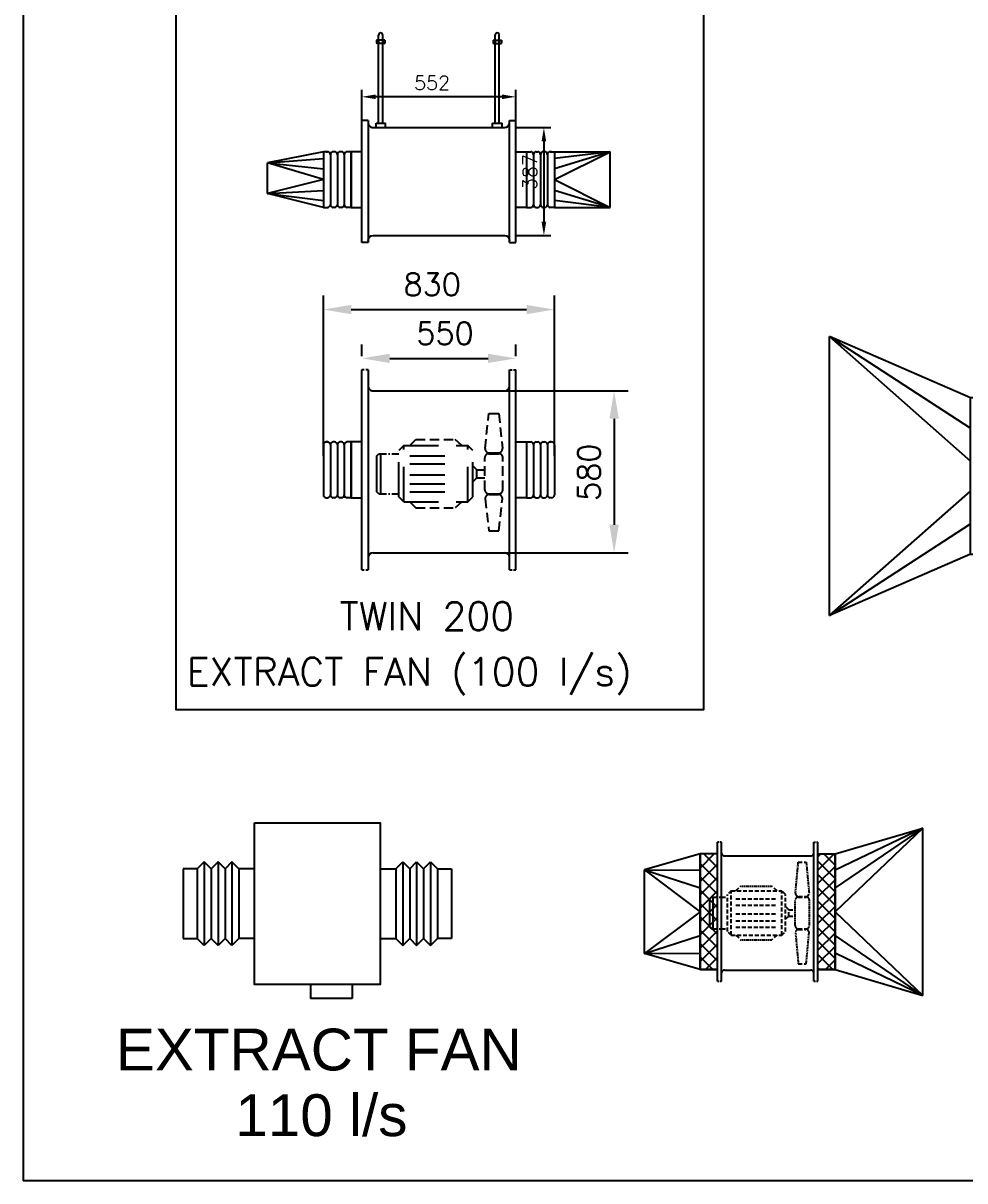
# Model space of a CAD drawing. Extents: x 462150 to 608263, y 35809 to 85242.
# Drawn here: x 516248 to 519624, y 35809 to 39959 of the extents above; entities that cross this region are included whole.
import ezdxf

# ---------------------------------------------------------------- set-up
doc = ezdxf.new("R2010")
doc.units = 0
doc.header["$LTSCALE"] = 500
doc.header["$MEASUREMENT"] = 0
for name, pattern in [('DASH3', [200, 100, -100]), ('DSH1', [0.101, 0.067, -0.034]), ('HIDDEN', [0.375, 0.25, -0.125])]:
    doc.linetypes.add(name, pattern=pattern)
for name, color, linetype in [('AC-DIM', 7, 'Continuous'), ('AC-EDUCT', 3, 'Continuous'), ('AC-EQUIPMENT', 230, 'Continuous'), ('AC-FAN', 7, 'Continuous'), ('AC-TEXT', 7, 'Continuous'), ('AC-VAV', 1, 'Continuous'), ('EDUCT', 3, 'Continuous'), ('FCU', 2, 'Continuous'), ('MEQUIP', 2, 'Continuous'), ('MEQUIP5', 1, 'DASH3'), ('MH-FLX', 2, 'Continuous'), ('MH-SUPORT', 1, 'Continuous'), ('MNUTS', 2, 'Continuous')]:
    doc.layers.add(name, color=color, linetype=linetype)
doc.styles.add('ROMAND', font='sanss___.ttf', dxfattribs={"height": 0.3})
doc.styles.add('ROMANS', font='romans.shx', dxfattribs={"width": 0.8, "height": 100})
doc.styles.add('SIMPLEX', font='SIMPLEX.SHX')
doc.dimstyles.new('SHERIF-K', dxfattribs={"dimtxt": 80, "dimasz": 100, "dimexe": 50, "dimexo": 50, "dimgap": 50, "dimtad": 1, "dimdec": 0, "dimrnd": 5, "dimdsep": 46, "dimtxsty": 'SIMPLEX', "dimcen": -1, "dimdle": 100, "dimclrd": 161, "dimclre": 161, "dimclrt": 7, "dimadec": 0, "dimazin": 0, "dimtfac": 1, "dimtdec": 0, "dimtix": 1, "dimtmove": 0, "dimatfit": 0, "dimfxl": 1, "dimtolj": 1, "dimtzin": 0, "dimlwd": -1, "dimarcsym": 0})
doc.dimstyles.new('SHERIF-K_SEC', dxfattribs={"dimtxt": 50, "dimasz": 50, "dimexe": 25, "dimexo": 25, "dimgap": 25, "dimtad": 1, "dimdec": 0, "dimdsep": 46, "dimtxsty": 'SIMPLEX', "dimcen": -0.5, "dimdle": 100, "dimclrd": 161, "dimclre": 161, "dimclrt": 7, "dimadec": 0, "dimazin": 0, "dimtfac": 1, "dimtdec": 0, "dimtix": 1, "dimtmove": 0, "dimatfit": 0, "dimfxl": 1, "dimtolj": 1, "dimtzin": 0, "dimlwd": -1, "dimarcsym": 0})

# ---------------------------------------------------------------- blocks, each defined once
blk = doc.blocks.new('EF-B-02')
at = {"layer": 'AC-FAN'}
for p, q in [((305, 0), (-305, 0)), ((280, 0), (280, -32)), ((-300.3, -52.2), (-280, -32)), ((-280, -31.9), (-280, 0)), ((280, -32), (-280, -32)), ((300.3, -52.2), (280, -32)), ((-280, -72.3), (-300.3, -52.2)), ((300.3, -52.2), (-300.3, -52.2)), ((-300.3, -92.5), (-280, -72.3)), ((280, -72.3), (-280, -72.3)), ((280, -72.3), (300.3, -52.2)), ((300.3, -92.5), (280, -72.3)), ((-280, -112.3), (-300.3, -92.5)), ((300.3, -92.5), (-300.3, -92.5)), ((280, -112.3), (-280, -112.3)), ((-280, -142), (-280, -112.3)), ((280, -112.3), (300.3, -92.5)), ((280, -112.3), (280, -142.1)), ((-327, -620), (-327, -167)), ((-327, -167), (327, -167)), ((327, -620), (327, -167)), ((-327, -620), (327, -620)), ((-280, -645), (-280, -674.7)), ((280, -674.7), (280, -644.9)), ((-280, -674.7), (-300.3, -694.5)), ((-300.3, -694.5), (-280, -714.7)), ((300.3, -694.5), (-300.3, -694.5)), ((280, -674.7), (-280, -674.7)), ((280, -674.7), (300.3, -694.5)), ((300.3, -694.5), (280, -714.7)), ((-280, -714.7), (-300.3, -734.8)), ((-300.3, -734.8), (-280, -755)), ((300.3, -734.8), (-300.3, -734.8)), ((280, -714.7), (-280, -714.7)), ((280, -714.7), (300.3, -734.8)), ((300.3, -734.8), (280, -755)), ((305, -787), (-305, -787)), ((280, -755), (-280, -755)), ((-280, -755.1), (-280, -1012)), ((280, -1012), (280, -755)), ((-234.5, -933.5), (-255.1, -833.5)), ((-189.7, -908.5), (-200, -858.5)), ((-134.5, -933.5), (-155.1, -833.5)), ((-89.7, -908.5), (-100, -858.5)), ((-34.5, -933.5), (-55.1, -833.5)), ((10.3, -908.5), (0, -858.5)), ((65.5, -933.5), (44.9, -833.5)), ((110.3, -908.5), (100, -858.5)), ((165.5, -933.5), (144.9, -833.5)), ((210.3, -908.5), (200, -858.5)), ((265.5, -933.5), (244.9, -833.5)), ((280, -883.5), (-280, -883.5)), ((280, -1012), (-280, -1012))]:
    blk.add_line(p, q, dxfattribs=at)
at = {"layer": 'AC-FAN', "color": 9, "linetype": 'HIDDEN'}
for p, q in [((-72.4, -179.9), (-80.4, -187.9)), ((-80.4, -187.9), (-80.4, -209.8)), ((80.4, -195.9), (-80.4, -195.9)), ((72.4, -179.9), (-72.4, -179.9)), ((0, -167), (0, -620)), ((80.4, -187.9), (72.4, -179.9)), ((80.4, -187.9), (80.4, -209.8)), ((-112.6, -229.1), (-93.3, -209.8)), ((-112.6, -229.1), (-112.6, -486.4)), ((112.6, -229.1), (-112.6, -229.1)), ((93.3, -209.8), (-93.3, -209.8)), ((112.6, -229.1), (93.3, -209.8)), ((112.6, -229.1), (112.6, -486.4)), ((-112.6, -253.2), (-136.7, -276.8)), ((-136.7, -276.8), (-136.7, -435.1)), ((-72.4, -253.2), (-72.4, -462.3)), ((-40.2, -253.2), (-40.2, -462.3)), ((4, -253.2), (4, -462.3)), ((40.2, -253.2), (40.2, -462.3)), ((72.4, -253.2), (72.4, -462.3)), ((112.6, -253.2), (136.7, -276.8)), ((136.7, -276.8), (136.7, -435.1)), ((-112.6, -462.3), (-136.7, -435.1)), ((112.6, -462.3), (136.7, -435.1)), ((112.6, -486.4), (-112.6, -486.4)), ((-93.3, -505.7), (-112.6, -486.4)), ((112.6, -486.4), (93.3, -505.7)), ((93.3, -505.7), (-93.3, -505.7)), ((-16.1, -521.8), (-32.2, -505.7)), ((16.1, -521.8), (-16.1, -521.8)), ((-16.1, -521.8), (-16.1, -554)), ((32.2, -505.7), (16.1, -521.8)), ((16.1, -521.8), (16.1, -554)), ((-72.3, -555.1), (-229.5, -565.5)), ((-229.5, -565.5), (-229.5, -594.2)), ((-59.8, -566.6), (-59.8, -593.1)), ((-57.5, -565.5), (-57.5, -594.2)), ((46, -554), (-46, -554)), ((57.5, -565.5), (57.5, -594.2)), ((59.8, -566.6), (59.8, -593.1)), ((72.3, -555.1), (202.5, -565.5)), ((202.5, -565.5), (202.5, -594.2)), ((-229.5, -594.2), (-72.3, -604.5)), ((46, -605.7), (-46, -605.7)), ((202.5, -594.2), (72.3, -604.5))]:
    blk.add_line(p, q, dxfattribs=at)
at = {"layer": 'AC-FAN'}
for points in [[(-352, -167), (352, -167), (352, -142), (-352, -142)], [(-352, -620), (352, -620), (352, -645), (-352, -645)]]:
    blk.add_lwpolyline(points, close=True, dxfattribs=at)
at = {"layer": 'AC-FAN', "color": 9, "linetype": 'HIDDEN'}
for centre, start, end in [((-71.3, -566.6), 0, 95.2901), ((-46, -565.5), 90, 180), ((46, -565.5), 0, 90), ((71.3, -566.6), 84.7099, 180), ((-71.3, -593.1), 264.7099, 0), ((-46, -594.2), 180, 270), ((46, -594.2), 270, 0), ((71.3, -593.1), 180, 275.2901)]:
    blk.add_arc(centre, 11.5, start, end, dxfattribs=at)
blk = doc.blocks.new('EXH-FAN-01')
at = {"layer": 'AC-EDUCT'}
for p, q in [((173, 898.9), (-827, 898.9)), ((-607, 393.5), (-827, 898.9)), ((-607, -618.5), (-827, -1123.9)), ((173, -1123.9), (-827, -1123.9))]:
    blk.add_line(p, q, dxfattribs=at)
at = {"layer": 'AC-EDUCT', "color": 2}
for p, q in [((-827, 898.9), (-498.7, 393.5)), ((-827, 898.9), (-380.9, 393.5)), ((173, 898.9), (-273.1, 393.5)), ((173, 898.9), (-155.3, 393.5)), ((-47, 393.5), (173, 898.9)), ((-827, -1123.9), (-498.7, -618.5)), ((-827, -1123.9), (-380.9, -618.5)), ((173, -1123.9), (-273.1, -618.5)), ((173, -1123.9), (-155.3, -618.5)), ((-47, -618.5), (173, -1123.9))]:
    blk.add_line(p, q, dxfattribs=at)
at = {"layer": 'AC-FAN'}
blk.add_blockref('EF-B-02', (-327, 393.5), dxfattribs=at)
at = {"layer": 'AC-TEXT', "insert": (39.2, -481.9), "char_height": 100, "width": 2863.634, "attachment_point": 1, "style": 'ROMANS'}
blk.add_mtext('NRD', dxfattribs=at)
blk = doc.blocks.new('TEF-G-01')
at = {"color": 7}
for p, q in [((-506, 125), (-506, -125)), ((-450, 125), (-506, 125)), ((0, 125), (56, 125)), ((56, 125), (56, -125)), ((-450, -125), (-506, -125)), ((0, -125), (56, -125)), ((-250, -290), (-250, -340)), ((-100, -290), (-100, -340)), ((-100, -340), (-250, -340))]:
    blk.add_line(p, q, dxfattribs=at)
blk.add_lwpolyline([(-450, 290), (0, 290), (0, -290), (-450, -290)], close=True)
blk = doc.blocks.new('*D593')
at = {"layer": 'Defpoints', "color": 0}
for p in [(518014.7, 38757.3), (517462.5, 38715.7), (518014.7, 38715.7)]:
    blk.add_point(p, dxfattribs=at)
at = {"layer": 'FCU', "color": 161, "lineweight": -2}
for p, q in [((517462.5, 38765.7), (517462.5, 38807.3)), ((518014.7, 38765.7), (518014.7, 38807.3))]:
    blk.add_line(p, q, dxfattribs=at)
at = {"layer": 'FCU', "color": 161}
blk.add_line((517562.5, 38757.3), (517914.7, 38757.3), dxfattribs=at)
for points in [[(517562.5, 38774), (517562.5, 38740.7), (517462.5, 38757.3)], [(517914.7, 38774), (517914.7, 38740.7), (518014.7, 38757.3)]]:
    blk.add_solid(points, dxfattribs=at)
at = {"layer": 'FCU', "color": 7, "insert": (517760.4, 38847.3), "char_height": 80, "attachment_point": 5, "style": 'SIMPLEX'}
blk.add_mtext('\\A1;550', dxfattribs=at)
blk = doc.blocks.new('*D594')
at = {"layer": 'Defpoints', "color": 0}
for p in [(517738.6, 38640.8), (517738.6, 38060.8), (518366.8, 38060.8)]:
    blk.add_point(p, dxfattribs=at)
at = {"layer": 'FCU', "color": 161, "lineweight": -2}
for p, q in [((517788.6, 38640.8), (518416.8, 38640.8)), ((517788.6, 38060.8), (518416.8, 38060.8))]:
    blk.add_line(p, q, dxfattribs=at)
at = {"layer": 'FCU', "color": 161}
blk.add_line((518366.8, 38540.8), (518366.8, 38160.8), dxfattribs=at)
for points in [[(518350.1, 38540.8), (518383.5, 38540.8), (518366.8, 38640.8)], [(518350.1, 38160.8), (518383.5, 38160.8), (518366.8, 38060.8)]]:
    blk.add_solid(points, dxfattribs=at)
at = {"layer": 'FCU', "color": 7, "insert": (518276.8, 38349.3), "char_height": 80, "attachment_point": 5, "rotation": 90, "style": 'SIMPLEX'}
blk.add_mtext('\\A1;580', dxfattribs=at)
blk = doc.blocks.new('*D595')
at = {"layer": 'Defpoints', "color": 0}
for p in [(518152.7, 38932.3), (517324.5, 38357.8), (518152.7, 38357.8)]:
    blk.add_point(p, dxfattribs=at)
at = {"layer": 'FCU', "color": 161, "lineweight": -2}
for p, q in [((517324.5, 38407.8), (517324.5, 38982.3)), ((518152.7, 38407.8), (518152.7, 38982.3))]:
    blk.add_line(p, q, dxfattribs=at)
at = {"layer": 'FCU', "color": 161}
blk.add_line((517424.5, 38932.3), (518052.7, 38932.3), dxfattribs=at)
for points in [[(517424.5, 38949), (517424.5, 38915.6), (517324.5, 38932.3)], [(518052.7, 38949), (518052.7, 38915.6), (518152.7, 38932.3)]]:
    blk.add_solid(points, dxfattribs=at)
at = {"layer": 'FCU', "color": 7, "insert": (517714.5, 39022.3), "char_height": 80, "attachment_point": 5, "style": 'SIMPLEX'}
blk.add_mtext('\\A1;830', dxfattribs=at)
blk = doc.blocks.new('NUT')
at = {"layer": 'MNUTS'}
for p, q in [((-270, 0), (270, 0)), ((270, 0), (270, -194)), ((-270, 0), (-270, -194)), ((-225, -220), (-270, -194)), ((-225, -220), (225, -220)), ((-135, 0), (-135, -194)), ((135, 0), (135, -194)), ((225, -220), (270, -194))]:
    blk.add_line(p, q, dxfattribs=at)
for centre, radius, start, end in [((-202, -107), 110, 236.18895, 307.43304), ((0, 209), 425, 251.46077, 288.51142), ((202, -107), 110, 232.56696, 303.81105)]:
    blk.add_arc(centre, radius, start, end, dxfattribs=at)
blk = doc.blocks.new('*D596')
at = {"layer": 'AC-DIM', "color": 161, "lineweight": -2, "ltscale": 0.02}
for p, q in [((517462.5, 39595), (517462.5, 39719.9)), ((518014.7, 39595), (518014.7, 39719.9))]:
    blk.add_line(p, q, dxfattribs=at)
at = {"layer": 'AC-DIM', "color": 161, "ltscale": 0.02}
blk.add_line((517964.7, 39694.9), (517512.5, 39694.9), dxfattribs=at)
for points in [[(517512.5, 39703.3), (517512.5, 39686.6), (517462.5, 39694.9)], [(517964.7, 39703.3), (517964.7, 39686.6), (518014.7, 39694.9)]]:
    blk.add_solid(points, dxfattribs=at)
at = {"layer": 'Defpoints', "color": 0, "ltscale": 0.02}
for p in [(517462.5, 39694.9), (517462.5, 39570), (518014.7, 39570)]:
    blk.add_point(p, dxfattribs=at)
at = {"layer": 'AC-DIM', "color": 7, "ltscale": 0.02, "insert": (517714.3, 39744.9), "char_height": 50, "attachment_point": 5, "style": 'SIMPLEX'}
blk.add_mtext('\\A1;552', dxfattribs=at)
blk = doc.blocks.new('*D597')
at = {"layer": 'AC-DIM', "color": 161, "lineweight": -2, "ltscale": 0.02}
for p, q in [((518016.3, 39584.7), (518140, 39584.7)), ((518016.3, 39197.7), (518140, 39197.7))]:
    blk.add_line(p, q, dxfattribs=at)
at = {"layer": 'AC-DIM', "color": 161, "ltscale": 0.02}
blk.add_line((518115, 39534.7), (518115, 39247.7), dxfattribs=at)
for points in [[(518106.6, 39534.7), (518123.3, 39534.7), (518115, 39584.7)], [(518106.6, 39247.7), (518123.3, 39247.7), (518115, 39197.7)]]:
    blk.add_solid(points, dxfattribs=at)
at = {"layer": 'Defpoints', "color": 0, "ltscale": 0.02}
for p in [(517991.3, 39584.7), (517991.3, 39197.7), (518115, 39197.7)]:
    blk.add_point(p, dxfattribs=at)
at = {"layer": 'AC-DIM', "color": 7, "ltscale": 0.02, "insert": (518065, 39425.3), "char_height": 50, "attachment_point": 5, "rotation": 90, "style": 'SIMPLEX'}
blk.add_mtext('\\A1;387', dxfattribs=at)
blk = doc.blocks.new('A$C4105')
at = {"layer": 'MEQUIP', "color": 2}
for p, q in [((3, 4390), (3, 10)), ((53, 4390), (3, 4390)), ((133, 4390), (83, 4390)), ((133, 4390), (133, 790)), ((3043, 4390), (3043, 790)), ((3093, 4390), (3043, 4390)), ((3173, 4390), (3123, 4390)), ((3173, 4390), (3173, 10)), ((2943, 4040), (233, 4040)), ((133, 790), (133, 340)), ((3043, 790), (3043, 340)), ((2943, 440), (233, 440)), ((53, 10), (3, 10)), ((133, 10), (83, 10)), ((133, 340), (133, 10)), ((3043, 340), (3043, 10)), ((3043, 10), (3093, 10)), ((3123, 10), (3173, 10))]:
    blk.add_line(p, q, dxfattribs=at)
for centre, start, end in [((233, 4140), 180, 270), ((2943, 4140), 270, 360), ((233, 340), 90, 180), ((2943, 340), 0, 90)]:
    blk.add_arc(centre, 100, start, end, dxfattribs=at)
at = {"layer": 'MEQUIP5', "color": 2, "linetype": 'DSH1'}
for p, q in [((373, 3840), (283, 2869)), ((713, 2869), (623, 3840)), ((2446, 3090), (1462, 3090)), ((273, 2640), (273, 1840)), ((723, 2640), (723, 1840)), ((373, 640), (283, 1610)), ((713, 1610), (623, 640)), ((2446, 1390), (1462, 1390))]:
    blk.add_line(p, q, dxfattribs=at)
at = {"layer": 'MEQUIP5', "color": 2, "linetype": 'HIDDEN'}
for p, q in [((623, 3840), (373, 3840)), ((1143, 2940), (1023, 2820)), ((2743, 2940), (1143, 2940)), ((1143, 2940), (1143, 1540)), ((1293, 2940), (1462, 3090)), ((2593, 2940), (2446, 3090)), ((2743, 2940), (2743, 1540)), ((2743, 2940), (2863, 2820)), ((623, 2740), (373, 2740)), ((613, 2760), (383, 2760)), ((1023, 2820), (1023, 1660)), ((2593, 2690), (1293, 2690)), ((2863, 2820), (2863, 1660)), ((3043, 2740), (2863, 2740)), ((923, 2340), (723, 2340)), ((1023, 2440), (923, 2340)), ((923, 2340), (923, 2140)), ((2593, 2490), (1293, 2490)), ((2593, 2265), (1293, 2265)), ((923, 2140), (723, 2140)), ((923, 2140), (1023, 2040)), ((2593, 1990), (1293, 1990)), ((623, 1740), (373, 1740)), ((613, 1720), (383, 1720)), ((1023, 1660), (1143, 1540)), ((2743, 1540), (1143, 1540)), ((2593, 1790), (1293, 1790)), ((1293, 1540), (1462, 1390)), ((2593, 1540), (2446, 1390)), ((2743, 1540), (2863, 1660)), ((3043, 1740), (2863, 1740)), ((623, 640), (373, 640))]:
    blk.add_line(p, q, dxfattribs=at)
at = {"layer": 'MEQUIP5', "color": 2}
for p, q in [((3123, 2740), (3093, 2740)), ((3363, 2740), (3173, 2740)), ((3313, 2740), (3313, 1740)), ((3363, 2740), (3413, 2690)), ((3413, 2690), (3413, 1790)), ((3123, 1740), (3093, 1740)), ((3363, 1740), (3173, 1740)), ((3413, 1790), (3363, 1740))]:
    blk.add_line(p, q, dxfattribs=at)
at = {"layer": 'MEQUIP5', "color": 2, "linetype": 'HIDDEN'}
for centre, start, end in [((373, 2640), 90, 180), ((383, 2860), 174.7099, 270), ((613, 2860), 270, 5.2901), ((623, 2640), 0, 90), ((373, 1840), 180, 270), ((623, 1840), 270, 0), ((383, 1620), 90, 185.2901), ((613, 1620), 354.7099, 90)]:
    blk.add_arc(centre, 100, start, end, dxfattribs=at)
blk = doc.blocks.new('A$C12462221')
at = {"layer": 'EDUCT', "linetype": 'Continuous'}
h = blk.add_hatch(dxfattribs=at)
h.set_pattern_fill('ANSI37', color=2, scale=270.392068, angle=90, style=0)
h.set_pattern_definition([(315, (-5248291.986, 819910.33), (-23.89950812, -23.89950812), []), (225, (-5248291.986, 819910.33), (-23.89950812, 23.89950812), [])])
h.paths.add_polyline_path([(199.6, 507.3), (199.6, 92.7), (262, 92.7), (262, 507.3)])
h.paths.add_polyline_path([(683.5, 507.3), (683.5, 92.7), (622, 92.7), (622, 507.3)])
at = {"layer": 'AC-EDUCT'}
for p, q in [((683.5, 507.3), (998.3, 600)), ((998.3, 0), (998.3, 600)), ((199.6, 507.3), (0, 450)), ((0, 150), (0, 450)), ((199.6, 92.7), (0, 150)), ((683.5, 92.7), (998.3, 0))]:
    blk.add_line(p, q, dxfattribs=at)
at = {"layer": 'AC-EDUCT', "color": 2}
for p, q in [((998.3, 600), (683.5, 448.7)), ((998.3, 600), (683.5, 385)), ((998.3, 600), (683.5, 300)), ((0, 450), (199.6, 448.7)), ((0, 450), (199.6, 385)), ((0, 450), (199.6, 300)), ((199.6, 300), (0, 150)), ((683.5, 300), (998.3, 0)), ((0, 150), (199.6, 215)), ((998.3, 0), (683.5, 215)), ((0, 150), (199.6, 151.3)), ((998.3, 0), (683.5, 151.3))]:
    blk.add_line(p, q, dxfattribs=at)
at = {"layer": 'EDUCT', "color": 2}
for p, q in [((262, 507.3), (199.6, 507.3)), ((622, 507.3), (683.5, 507.3))]:
    blk.add_line(p, q, dxfattribs=at)
at = {"layer": 'EDUCT'}
for p, q in [((199.6, 92.7), (199.6, 507.3)), ((683.5, 92.7), (683.5, 507.3)), ((262, 92.7), (199.6, 92.7)), ((622, 92.7), (683.5, 92.7))]:
    blk.add_line(p, q, dxfattribs=at)
at = {"layer": 'EDUCT', "color": 2, "flags": 128}
for points in [[(199.6, 507.3), (199.6, 92.7), (262, 92.7), (262, 507.3)], [(683.5, 507.3), (683.5, 92.7), (622, 92.7), (622, 507.3)]]:
    blk.add_lwpolyline(points, close=True, dxfattribs=at)
at = {"layer": 'FCU', "xscale": 0.1135646686889231, "yscale": 0.1135646691545844, "zscale": 0.1135646686640565, "rotation": 180}
blk.add_blockref('A$C4105', (622.4, 549.8), dxfattribs=at)

msp = doc.modelspace()

# ---------------------------------------------------------------- linework, layer by layer
for p in [(516248.2, 59612.2), (524828.9, 35809.3)]:
    msp.add_line(p, (516248.2, 35809.3))
at = {"layer": 'AC-EDUCT'}
for p, q in [((517324.5, 39498.2), (517124.5, 39458.2)), ((518152.7, 39498.2), (518352.7, 39498.2)), ((518352.7, 39298.2), (518352.7, 39498.2)), ((518352.7, 39298.2), (518352.7, 39498.2)), ((517124.5, 39348.2), (517124.5, 39458.2)), ((517324.5, 39298.2), (517124.5, 39348.2)), ((518152.7, 39298.2), (518352.7, 39298.2)), ((516871.8, 36927.9), (516821.8, 36927.9)), ((516821.8, 36927.9), (516821.8, 36677.9)), ((517733.8, 36927.9), (517783.8, 36927.9)), ((517783.8, 36927.9), (517783.8, 36677.9)), ((516821.8, 36677.9), (516871.8, 36677.9)), ((517783.8, 36677.9), (517733.8, 36677.9))]:
    msp.add_line(p, q, dxfattribs=at)
at = {"layer": 'AC-EDUCT', "color": 2}
for p, q in [((517124.5, 39458.2), (517324.5, 39473.5)), ((518352.7, 39498.2), (518152.7, 39436.9)), ((518352.7, 39498.2), (518152.7, 39473.5)), ((518152.7, 39398.2), (518352.7, 39498.2)), ((517124.5, 39458.2), (517324.5, 39436.9)), ((517324.5, 39398.2), (517124.5, 39458.2)), ((517324.5, 39398.2), (517124.5, 39348.2)), ((518152.7, 39398.2), (518352.7, 39298.2)), ((517124.5, 39348.2), (517324.5, 39359.5)), ((517124.5, 39348.2), (517324.5, 39322.9)), ((518352.7, 39298.2), (518152.7, 39359.5)), ((518352.7, 39298.2), (518152.7, 39322.9))]:
    msp.add_line(p, q, dxfattribs=at)
at = {"layer": 'AC-EDUCT'}
msp.add_lwpolyline([(518688.7, 40001.2), (516795.5, 40001.2), (516795.5, 37498.2), (518688.7, 37498.2)], close=True, dxfattribs=at)
at = {"layer": 'FCU'}
for p, q in [((517485.2, 39609.7), (517485.2, 39172.8)), ((517324.5, 39498.2), (517324.5, 39298.2)), ((517339.5, 39498.2), (517324.5, 39498.2)), ((517334.5, 39498.2), (517339.5, 39498.2)), ((517364.5, 39498.2), (517359.5, 39498.2)), ((517364.5, 39498.2), (517359.5, 39498.2)), ((517389.5, 39498.2), (517384.5, 39498.2)), ((517389.5, 39498.2), (517384.5, 39498.2)), ((517424.5, 39498.2), (517409.5, 39498.2)), ((518052.7, 39498.2), (518067.7, 39498.2)), ((518087.7, 39498.2), (518092.7, 39498.2)), ((518087.7, 39498.2), (518092.7, 39498.2)), ((518112.7, 39498.2), (518117.7, 39498.2)), ((518112.7, 39498.2), (518117.7, 39498.2)), ((518142.7, 39498.2), (518137.7, 39498.2)), ((518137.7, 39498.2), (518152.7, 39498.2)), ((518152.7, 39498.2), (518152.7, 39298.2)), ((517324.5, 39298.2), (517339.5, 39298.2)), ((517364.5, 39298.2), (517359.5, 39298.2)), ((517389.5, 39298.2), (517384.5, 39298.2)), ((517424.5, 39298.2), (517409.5, 39298.2)), ((518052.7, 39298.2), (518067.7, 39298.2)), ((518087.7, 39298.2), (518092.7, 39298.2)), ((518112.7, 39298.2), (518117.7, 39298.2)), ((518152.7, 39298.2), (518137.7, 39298.2)), ((517485.2, 38715.7), (517485.2, 37999.9)), ((517324.5, 38447.8), (517324.5, 38267.8)), ((517334.5, 38457.8), (517339.5, 38457.8)), ((517339.5, 38457.8), (517334.5, 38457.8)), ((517364.5, 38457.8), (517359.5, 38457.8)), ((517364.5, 38457.8), (517359.5, 38457.8)), ((517389.5, 38457.8), (517384.5, 38457.8)), ((517389.5, 38457.8), (517384.5, 38457.8)), ((517424.5, 38457.8), (517409.5, 38457.8)), ((518052.7, 38457.8), (518067.7, 38457.8)), ((518087.7, 38457.8), (518092.7, 38457.8)), ((518087.7, 38457.8), (518092.7, 38457.8)), ((518112.7, 38457.8), (518117.7, 38457.8)), ((518112.7, 38457.8), (518117.7, 38457.8)), ((518142.7, 38457.8), (518137.7, 38457.8)), ((518137.7, 38457.8), (518142.7, 38457.8)), ((518152.7, 38447.8), (518152.7, 38267.8)), ((517334.5, 38257.8), (517339.5, 38257.8)), ((517364.5, 38257.8), (517359.5, 38257.8)), ((517389.5, 38257.8), (517384.5, 38257.8)), ((517424.5, 38257.8), (517409.5, 38257.8)), ((518052.7, 38257.8), (518067.7, 38257.8)), ((518087.7, 38257.8), (518092.7, 38257.8)), ((518112.7, 38257.8), (518117.7, 38257.8)), ((518142.7, 38257.8), (518137.7, 38257.8))]:
    msp.add_line(p, q, dxfattribs=at)
at = {"layer": 'FCU', "color": 1}
for p, q in [((517349.5, 39488.2), (517349.5, 39308.2)), ((517374.5, 39488.2), (517374.5, 39308.2)), ((517399.5, 39488.2), (517399.5, 39298.2)), ((517424.5, 39298.2), (517424.5, 39498.2)), ((518077.7, 39488.2), (518077.7, 39298.2)), ((518102.7, 39488.2), (518102.7, 39308.2)), ((518127.7, 39488.2), (518127.7, 39308.2)), ((517349.5, 38447.8), (517349.5, 38267.8)), ((517374.5, 38447.8), (517374.5, 38267.8)), ((517399.5, 38447.8), (517399.5, 38257.8)), ((517424.5, 38257.8), (517424.5, 38457.8)), ((518077.7, 38447.8), (518077.7, 38257.8)), ((518102.7, 38447.8), (518102.7, 38267.8)), ((518127.7, 38447.8), (518127.7, 38267.8))]:
    msp.add_line(p, q, dxfattribs=at)
at = {"layer": 'FCU'}
for points in [[(517424.5, 39298.2), (517462.5, 39298.2), (517462.5, 39498.2), (517424.5, 39498.2)], [(518052.7, 39298.2), (518014.7, 39298.2), (518014.7, 39498.2), (518052.7, 39498.2)], [(517424.5, 38257.8), (517462.5, 38257.8), (517462.5, 38457.8), (517424.5, 38457.8)], [(518052.7, 38257.8), (518014.7, 38257.8), (518014.7, 38457.8), (518052.7, 38457.8)]]:
    msp.add_lwpolyline(points, close=True, dxfattribs=at)
for centre, start, end in [((517339.5, 39488.2), 0, 90), ((517359.5, 39488.2), 90, 180), ((517364.5, 39488.2), 0, 90), ((517384.5, 39488.2), 90, 180), ((517389.5, 39488.2), 0, 90), ((517409.5, 39488.2), 90, 180), ((518067.7, 39488.2), 0, 90), ((518087.7, 39488.2), 90, 180), ((518092.7, 39488.2), 0, 90), ((518112.7, 39488.2), 90, 180), ((518117.7, 39488.2), 0, 90), ((518137.7, 39488.2), 90, 180), ((517339.5, 39308.2), 270, 0), ((517359.5, 39308.2), 180, 270), ((517364.5, 39308.2), 270, 0), ((517384.5, 39308.2), 180, 270), ((517389.5, 39308.2), 270, 0), ((517409.5, 39308.2), 180, 270), ((518067.7, 39308.2), 270, 0), ((518087.7, 39308.2), 180, 270), ((518092.7, 39308.2), 270, 0), ((518112.7, 39308.2), 180, 270), ((518117.7, 39308.2), 270, 0), ((518137.7, 39308.2), 180, 270), ((517334.5, 38447.8), 90, 180), ((517339.5, 38447.8), 0, 90), ((517359.5, 38447.8), 90, 180), ((517364.5, 38447.8), 0, 90), ((517384.5, 38447.8), 90, 180), ((517389.5, 38447.8), 0, 90), ((517409.5, 38447.8), 90, 180), ((518067.7, 38447.8), 0, 90), ((518087.7, 38447.8), 90, 180), ((518092.7, 38447.8), 0, 90), ((518112.7, 38447.8), 90, 180), ((518117.7, 38447.8), 0, 90), ((518137.7, 38447.8), 90, 180), ((518142.7, 38447.8), 0, 90), ((517334.5, 38267.8), 180, 270), ((517339.5, 38267.8), 270, 0), ((517359.5, 38267.8), 180, 270), ((517364.5, 38267.8), 270, 0), ((517384.5, 38267.8), 180, 270), ((517389.5, 38267.8), 270, 0), ((517409.5, 38267.8), 180, 270), ((518067.7, 38267.8), 270, 0), ((518087.7, 38267.8), 180, 270), ((518092.7, 38267.8), 270, 0), ((518112.7, 38267.8), 180, 270), ((518117.7, 38267.8), 270, 0), ((518137.7, 38267.8), 180, 270), ((518142.7, 38267.8), 270, 0)]:
    msp.add_arc(centre, 10, start, end, dxfattribs=at)
at = {"layer": 'MEQUIP', "color": 2}
for p, q in [((517462.5, 39172.8), (517462.5, 39609.7)), ((517485.2, 39609.7), (517462.5, 39609.7)), ((517992.1, 39609.7), (518014.7, 39609.7)), ((517992.1, 39172.8), (517992.1, 39609.7)), ((518014.7, 39172.8), (518014.7, 39609.7)), ((517502.6, 39584.7), (517974.7, 39584.7)), ((517485.2, 39172.8), (517462.5, 39172.8)), ((517502.6, 39197.7), (517974.7, 39197.7)), ((517992.1, 39172.8), (518014.7, 39172.8)), ((517462.5, 37999.9), (517462.5, 38715.7)), ((517471.2, 38715.7), (517462.5, 38715.7)), ((517485.2, 38715.7), (517476.4, 38715.7)), ((517992.1, 38715.7), (518000.8, 38715.7)), ((517992.1, 38658.3), (517992.1, 38715.7)), ((518006, 38715.7), (518014.7, 38715.7)), ((518014.7, 37999.9), (518014.7, 38715.7)), ((517502.6, 38640.8), (517974.7, 38640.8)), ((517992.1, 38596.5), (517992.1, 38658.3)), ((517992.1, 37999.9), (517992.1, 38596.5)), ((517502.6, 38060.8), (517974.7, 38060.8)), ((517462.5, 37999.9), (517471.2, 37999.9)), ((517476.4, 37999.9), (517485.2, 37999.9)), ((517992.1, 37999.9), (518000.8, 37999.9)), ((518006, 37999.9), (518014.7, 37999.9))]:
    msp.add_line(p, q, dxfattribs=at)
for centre, major_axis, start_param, end_param in [((517502.6, 39602.2), (-0.1, 17.4), 1.565636, 3.136433), ((517974.7, 39602.2), (0.2, 17.4), 3.151822, 4.722618), ((517502.6, 38658.3), (-0.1, 17.4), 1.566288, 3.137085), ((517974.7, 38658.3), (0.1, 17.4), 3.149851, 4.720647), ((517502.6, 38043.4), (-0.2, 17.4), -0.009483, 1.561313), ((517974.7, 38043.4), (-0.1, 17.4), 4.707881, 6.278677)]:
    msp.add_ellipse(centre, major_axis=major_axis, ratio=1, start_param=start_param, end_param=end_param, dxfattribs=at)
at = {"layer": 'MEQUIP', "color": 2, "extrusion": (0, 0, -1)}
for centre, major_axis, start_param, end_param in [((517502.6, 39180.3), (0.1, 17.4), 4.707229, 6.278025), ((517974.7, 39180.3), (-0.2, 17.4), 0.010229, 1.581025)]:
    msp.add_ellipse(centre, major_axis=major_axis, ratio=1, start_param=start_param, end_param=end_param, dxfattribs=at)
at = {"layer": 'MEQUIP5', "color": 1, "linetype": 'DSH1'}
for p, q in [((517904.5, 38434.3), (517917.4, 38560.1)), ((517953.3, 38560.1), (517966.3, 38434.3)), ((517655.4, 38466), (517796.8, 38466)), ((517903, 38286.4), (517903, 38401.4)), ((517967.7, 38286.4), (517967.7, 38401.4)), ((517655.4, 38221.7), (517796.8, 38221.7)), ((517904.5, 38253.4), (517917.4, 38139.1)), ((517953.3, 38139.1), (517966.3, 38253.4))]:
    msp.add_line(p, q, dxfattribs=at)
at = {"layer": 'MEQUIP5', "color": 1, "linetype": 'HIDDEN'}
for p, q in [((517917.4, 38560.1), (517953.3, 38560.1)), ((517612.7, 38444.5), (517595.5, 38427.2)), ((517595.5, 38260.5), (517595.5, 38427.2)), ((517612.7, 38444.5), (517842.7, 38444.5)), ((517612.7, 38243.3), (517612.7, 38444.5)), ((517634.3, 38444.5), (517655.4, 38466)), ((517821.1, 38444.5), (517796.8, 38466)), ((517842.7, 38243.3), (517842.7, 38444.5)), ((517859.9, 38427.2), (517842.7, 38444.5)), ((517859.9, 38260.5), (517859.9, 38427.2)), ((517569.6, 38415.7), (517595.5, 38415.7)), ((517634.3, 38408.5), (517821.1, 38408.5)), ((517917.4, 38415.7), (517953.3, 38415.7)), ((517918.8, 38418.6), (517951.9, 38418.6)), ((517634.3, 38379.8), (517821.1, 38379.8)), ((517874.3, 38358.2), (517859.9, 38372.6)), ((517874.3, 38329.5), (517874.3, 38358.2)), ((517874.3, 38358.2), (517903, 38358.2)), ((517634.3, 38340.3), (517821.1, 38340.3)), ((517634.3, 38307.9), (517821.1, 38307.9)), ((517859.9, 38315.1), (517874.3, 38329.5)), ((517874.3, 38329.5), (517903, 38329.5)), ((517569.6, 38272), (517595.5, 38272)), ((517612.7, 38243.3), (517595.5, 38260.5)), ((517634.3, 38279.2), (517821.1, 38279.2)), ((517842.7, 38243.3), (517859.9, 38260.5)), ((517917.4, 38272), (517953.3, 38272)), ((517918.8, 38269.1), (517951.9, 38269.1)), ((517612.7, 38243.3), (517842.7, 38243.3)), ((517634.3, 38243.3), (517655.4, 38221.7)), ((517821.1, 38243.3), (517796.8, 38221.7)), ((517917.4, 38139.1), (517953.3, 38139.1))]:
    msp.add_line(p, q, dxfattribs=at)
at = {"layer": 'MEQUIP5', "color": 1}
for p, q in [((517516.4, 38408.5), (517523.6, 38415.7)), ((517516.4, 38279.2), (517516.4, 38408.5)), ((517523.6, 38415.7), (517550.9, 38415.7)), ((517530.8, 38272), (517530.8, 38415.7)), ((517558.1, 38415.7), (517562.4, 38415.7)), ((517523.6, 38272), (517516.4, 38279.2)), ((517523.6, 38272), (517550.9, 38272)), ((517558.1, 38272), (517562.4, 38272))]:
    msp.add_line(p, q, dxfattribs=at)
at = {"layer": 'MEQUIP5', "color": 1, "linetype": 'HIDDEN'}
for centre, major_axis, start_param, end_param in [((517918.8, 38433), (-0.1, 14.4), 1.46999, 3.133116), ((517951.9, 38433), (0.1, 14.4), 3.148418, 4.811544), ((517917.4, 38401.4), (0.1, 14.4), 0.004428, 1.575224), ((517953.3, 38401.4), (-0.1, 14.4), 4.707961, 6.278757), ((517917.4, 38286.4), (0, 14.4), 1.568136, 3.138932), ((517918.8, 38254.8), (0.1, 14.4), 0.006943, 1.670069), ((517951.9, 38254.8), (0.1, 14.4), 4.626733, 6.289858), ((517953.3, 38286.4), (0.1, 14.4), 3.146021, 4.716817)]:
    msp.add_ellipse(centre, major_axis=major_axis, ratio=1, start_param=start_param, end_param=end_param, dxfattribs=at)
at = {"layer": 'MH-FLX'}
for p, q in [((516896.8, 36953.1), (516871.8, 36927.9)), ((516896.8, 36953.1), (516896.8, 36652.7)), ((516921.8, 36927.9), (516896.8, 36953.1)), ((516946.8, 36953.1), (516921.8, 36927.9)), ((516946.8, 36953.1), (516946.8, 36652.7)), ((516971.8, 36927.9), (516946.8, 36953.1)), ((516996.8, 36953.1), (516971.8, 36927.9)), ((516996.8, 36953.1), (516996.8, 36652.7)), ((517021.8, 36927.9), (516996.8, 36953.1)), ((517583.8, 36927.9), (517608.8, 36953.1)), ((517608.8, 36953.1), (517608.8, 36652.7)), ((517608.8, 36953.1), (517633.8, 36927.9)), ((517633.8, 36927.9), (517658.8, 36953.1)), ((517658.8, 36953.1), (517658.8, 36652.7)), ((517658.8, 36953.1), (517683.8, 36927.9)), ((517683.8, 36927.9), (517708.8, 36953.1)), ((517708.8, 36953.1), (517708.8, 36652.7)), ((517708.8, 36953.1), (517733.8, 36927.9)), ((516871.8, 36927.9), (516871.8, 36677.9)), ((516921.8, 36927.9), (516921.8, 36677.9)), ((516971.8, 36927.9), (516971.8, 36677.9)), ((517021.8, 36927.9), (517021.8, 36677.9)), ((517583.8, 36927.9), (517583.8, 36677.9)), ((517633.8, 36927.9), (517633.8, 36677.9)), ((517683.8, 36927.9), (517683.8, 36677.9)), ((517733.8, 36927.9), (517733.8, 36677.9)), ((516896.8, 36652.7), (516871.8, 36677.9)), ((516921.8, 36677.9), (516896.8, 36652.7)), ((516946.8, 36652.7), (516921.8, 36677.9)), ((516971.8, 36677.9), (516946.8, 36652.7)), ((516996.8, 36652.7), (516971.8, 36677.9)), ((517021.8, 36677.9), (516996.8, 36652.7)), ((517583.8, 36677.9), (517608.8, 36652.7)), ((517608.8, 36652.7), (517633.8, 36677.9)), ((517633.8, 36677.9), (517658.8, 36652.7)), ((517658.8, 36652.7), (517683.8, 36677.9)), ((517683.8, 36677.9), (517708.8, 36652.7)), ((517708.8, 36652.7), (517733.8, 36677.9))]:
    msp.add_line(p, q, dxfattribs=at)
at = {"layer": 'MH-SUPORT'}
for p, q in [((517522.1, 39601), (517522.1, 39916.2)), ((517537.1, 39601), (517537.1, 39916.2)), ((517940.2, 39601), (517940.2, 39916.2)), ((517955.2, 39601), (517955.2, 39916.2)), ((517513.2, 39601), (517547.7, 39601)), ((517513.2, 39584.7), (517513.2, 39601)), ((517547.7, 39584.7), (517547.7, 39601)), ((517931.2, 39601), (517965.7, 39601)), ((517931.2, 39584.7), (517931.2, 39601)), ((517965.7, 39584.7), (517965.7, 39601))]:
    msp.add_line(p, q, dxfattribs=at)
for centre in [(517529.6, 39916.2), (517947.7, 39916.2)]:
    msp.add_arc(centre, 7.5, 0, 180, dxfattribs=at)

# ---------------------------------------------------------------- block references
msp.add_blockref('A$C12462221', (518475.4, 36474))
at = {"layer": 'AC-EQUIPMENT'}
msp.add_blockref('TEF-G-01', (517527.8, 36802.9), dxfattribs=at)
at = {"layer": 'AC-VAV', "rotation": 270}
msp.add_blockref('EXH-FAN-01', (520262.4, 38008.5), dxfattribs=at)
at = {"layer": 'MH-SUPORT', "yscale": 0.0555555555620231, "zscale": 0.0555555555552102}
for p, xscale in [((517529.6, 39898.2), -0.05555555550381541), ((517947.7, 39898.2), 0.05555555550381541)]:
    msp.add_blockref('NUT', p, dxfattribs=dict(at, xscale=xscale))

# ---------------------------------------------------------------- texts
at = {"layer": 'AC-TEXT'}
for s, height, style, p in [('TWIN 200', 100, 'ROMANS', (517382.8, 37783.2)), ('EXTRACT FAN (100 l/s)', 100, 'ROMANS', (516835.1, 37584.2)), ('EXTRACT FAN', 150, 'ROMAND', (516580.6, 36204.9)), ('110 l/s', 150, 'ROMAND', (517008.6, 35969.6))]:
    msp.add_text(s, height=height, dxfattribs=dict(at, style=style)).set_placement(p)

# ---------------------------------------------------------------- dimensions: what is measured, and where the dimension line sits
at = {"layer": 'AC-DIM', "ltscale": 0.02}
dim = msp.add_linear_dim(base=(517462.5, 39694.9), p1=(518014.7, 39570), p2=(517462.5, 39570), dimstyle='SHERIF-K_SEC', dxfattribs=at)
dim.commit()
dim.dimension.update_dxf_attribs({"geometry": '*D596', "text_midpoint": (517714.3, 39694.9), "dimtype": 160})
dim = msp.add_linear_dim(base=(518115, 39197.7), p1=(517991.3, 39584.7), p2=(517991.3, 39197.7), angle=90, dimstyle='SHERIF-K_SEC', dxfattribs=at)
dim.commit()
dim.dimension.update_dxf_attribs({"geometry": '*D597', "text_midpoint": (518115, 39425.3), "dimtype": 160})
at = {"layer": 'FCU'}
for base, p1, p2, picture, middle in [((518152.7, 38932.3), (517324.5, 38357.8), (518152.7, 38357.8), '*D595', (517714.5, 38932.3)), ((518014.7, 38757.3), (517462.5, 38715.7), (518014.7, 38715.7), '*D593', (517760.4, 38757.3))]:
    dim = msp.add_linear_dim(base=base, p1=p1, p2=p2, dimstyle='SHERIF-K', override={"dimcen": 1847.711194}, dxfattribs=at)
    dim.commit()
    dim.dimension.update_dxf_attribs({"geometry": picture, "text_midpoint": middle, "dimtype": 160})
dim = msp.add_linear_dim(base=(518366.8, 38060.8), p1=(517738.6, 38640.8), p2=(517738.6, 38060.8), angle=90, dimstyle='SHERIF-K', override={"dimcen": 1847.711194}, dxfattribs=at)
dim.commit()
dim.dimension.update_dxf_attribs({"geometry": '*D594', "text_midpoint": (518366.8, 38349.3), "dimtype": 160})

doc.saveas('drawing.dxf')
